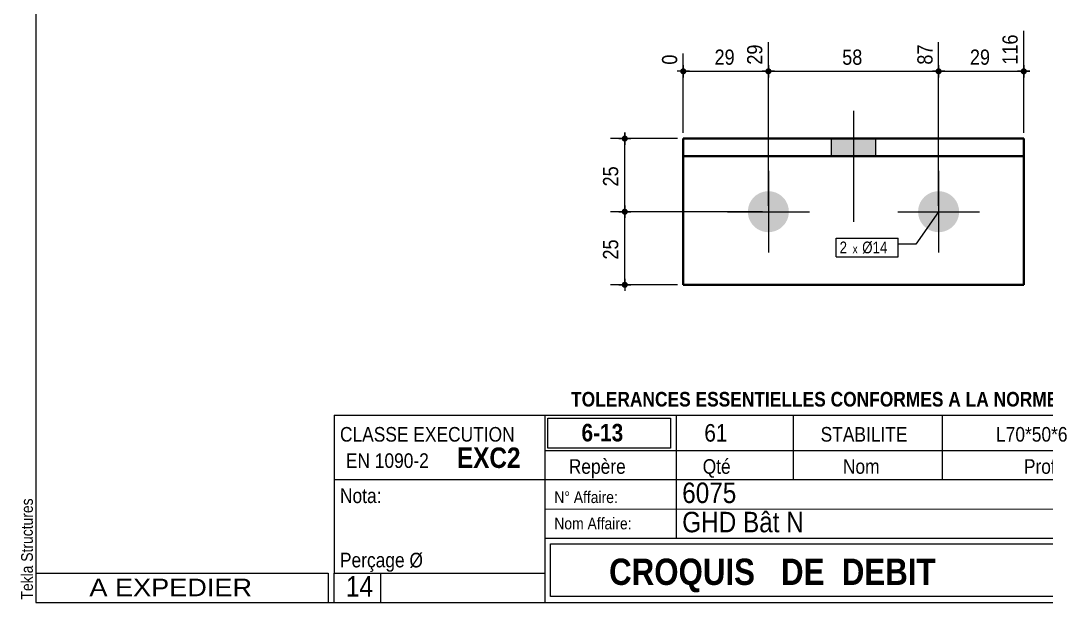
# Model space of a CAD drawing. Header units: millimetres. Extents: x 2 to 287, y 5 to 195.
# Drawn here: x 2.4 to 177.8, y 5 to 104.5 of the extents above; entities that cross this region are included whole.
import ezdxf

# ---------------------------------------------------------------- set-up
doc = ezdxf.new("R2010")
doc.units = ezdxf.units.MM
for name, color, linetype, lineweight in [('Autre type objet', 1, 'Continuous', 0), ('Boulon', 7, 'Continuous', 0), ('Cotation', 7, 'Continuous', 0), ('Désignation boulon', 3, 'Continuous', 0), ('Feuille dessin', 5, 'Continuous', 0), ('Piece', 2, 'Continuous', 0)]:
    doc.layers.add(name, color=color, linetype=linetype, lineweight=lineweight)
doc.styles.add('ARIAL', font='ARIAL.TTF')
doc.styles.add('ARIAL_BOLD', font='ARIALBD.TTF')
doc.styles.add('ARIAL_NARROW', font='ARIAL.TTF')
doc.styles.add('COMIC_SANS_MS', font='COMIC.TTF')

# ---------------------------------------------------------------- blocks, each defined once
blk = doc.blocks.new('*A4')
at = {"layer": 'Boulon'}
blk.add_hatch(color=256, dxfattribs=at).paths.add_polyline_path([(140.97, 81.31), (140.97, 84.31), (148.55, 84.31), (148.55, 81.31)], flags=17)
at = {"layer": 'Boulon', "linetype": 'Continuous', "lineweight": 0}
for p, q in [((144.76, 89.06), (144.76, 70.06)), ((140.97, 84.31), (140.97, 81.31)), ((148.55, 84.31), (148.55, 81.31))]:
    blk.add_line(p, q, dxfattribs=at)
blk = doc.blocks.new('*A5')
at = {"layer": 'Boulon'}
for points in [[(130.14, 68.31), (130.06, 68.31), (129.97, 68.32), (129.88, 68.33), (129.8, 68.34), (129.71, 68.35), (129.63, 68.36), (129.54, 68.38), (129.46, 68.4), (129.38, 68.42), (129.29, 68.44), (129.21, 68.46), (129.13, 68.49), (129.05, 68.52), (128.97, 68.55), (128.89, 68.58), (128.81, 68.61), (128.73, 68.65), (128.65, 68.68), (128.58, 68.72), (128.5, 68.77), (128.43, 68.81), (128.36, 68.85), (128.28, 68.9), (128.21, 68.95), (128.14, 69), (128.07, 69.05), (128.01, 69.11), (127.94, 69.16), (127.88, 69.22), (127.81, 69.28), (127.75, 69.34), (127.69, 69.4), (127.63, 69.46), (127.58, 69.52), (127.52, 69.59), (127.47, 69.66), (127.42, 69.73), (127.37, 69.8), (127.32, 69.87), (127.27, 69.94), (127.23, 70.01), (127.18, 70.09), (127.14, 70.16), (127.1, 70.24), (127.06, 70.31), (127.03, 70.39), (126.99, 70.47), (126.96, 70.55), (126.93, 70.63), (126.9, 70.71), (126.88, 70.79), (126.85, 70.88), (126.83, 70.96), (126.81, 71.04), (126.79, 71.13), (126.78, 71.21), (126.77, 71.3), (126.75, 71.38), (126.74, 71.47), (126.74, 71.55), (126.73, 71.64), (126.73, 71.72), (126.73, 71.81), (126.73, 71.9), (126.73, 71.98), (126.74, 72.07), (126.74, 72.15), (126.75, 72.24), (126.77, 72.32), (126.78, 72.41), (126.79, 72.49), (126.81, 72.58), (126.83, 72.66), (126.85, 72.74), (126.88, 72.83), (126.9, 72.91), (126.93, 72.99), (126.96, 73.07), (126.99, 73.15), (127.03, 73.23), (127.06, 73.31), (127.1, 73.38), (127.14, 73.46), (127.18, 73.54), (127.23, 73.61), (127.27, 73.68), (127.32, 73.76), (127.37, 73.83), (127.42, 73.9), (127.47, 73.96), (127.52, 74.03), (127.58, 74.1), (127.63, 74.16), (127.69, 74.22), (127.75, 74.29), (127.81, 74.35), (127.88, 74.4), (127.94, 74.46), (128.01, 74.52), (128.07, 74.57), (128.14, 74.62), (128.21, 74.67), (128.28, 74.72), (128.36, 74.77), (128.43, 74.81), (128.5, 74.86), (128.58, 74.9), (128.65, 74.94), (128.73, 74.97), (128.81, 75.01), (128.89, 75.04), (128.97, 75.08), (129.05, 75.11), (129.13, 75.13), (129.21, 75.16), (129.29, 75.18), (129.38, 75.21), (129.46, 75.23), (129.54, 75.24), (129.63, 75.26), (129.71, 75.27), (129.8, 75.28), (129.88, 75.29), (129.97, 75.3), (130.06, 75.31), (130.14, 75.31), (130.23, 75.31), (130.31, 75.31), (130.4, 75.31), (130.49, 75.3), (130.57, 75.29), (130.66, 75.28), (130.74, 75.27), (130.83, 75.26), (130.91, 75.24), (130.99, 75.23), (131.08, 75.21), (131.16, 75.18), (131.24, 75.16), (131.33, 75.13), (131.41, 75.11), (131.49, 75.08), (131.57, 75.04), (131.65, 75.01), (131.72, 74.97), (131.8, 74.94), (131.88, 74.9), (131.95, 74.86), (132.03, 74.81), (132.1, 74.77), (132.17, 74.72), (132.24, 74.67), (132.31, 74.62), (132.38, 74.57), (132.45, 74.52), (132.51, 74.46), (132.58, 74.4), (132.64, 74.35), (132.7, 74.29), (132.76, 74.22), (132.82, 74.16), (132.88, 74.1), (132.93, 74.03), (132.99, 73.96), (133.04, 73.9), (133.09, 73.83), (133.14, 73.76), (133.18, 73.68), (133.23, 73.61), (133.27, 73.54), (133.31, 73.46), (133.35, 73.38), (133.39, 73.31), (133.43, 73.23), (133.46, 73.15), (133.49, 73.07), (133.52, 72.99), (133.55, 72.91), (133.58, 72.83), (133.6, 72.74), (133.62, 72.66), (133.64, 72.58), (133.66, 72.49), (133.68, 72.41), (133.69, 72.32), (133.7, 72.24), (133.71, 72.15), (133.72, 72.07), (133.72, 71.98), (133.73, 71.9), (133.73, 71.81), (133.73, 71.72), (133.72, 71.64), (133.72, 71.55), (133.71, 71.47), (133.7, 71.38), (133.69, 71.3), (133.68, 71.21), (133.66, 71.13), (133.64, 71.04), (133.62, 70.96), (133.6, 70.88), (133.58, 70.79), (133.55, 70.71), (133.52, 70.63), (133.49, 70.55), (133.46, 70.47), (133.43, 70.39), (133.39, 70.31), (133.35, 70.24), (133.31, 70.16), (133.27, 70.09), (133.23, 70.01), (133.18, 69.94), (133.14, 69.87), (133.09, 69.8), (133.04, 69.73), (132.99, 69.66), (132.93, 69.59), (132.88, 69.52), (132.82, 69.46), (132.76, 69.4), (132.7, 69.34), (132.64, 69.28), (132.58, 69.22), (132.51, 69.16), (132.45, 69.11), (132.38, 69.05), (132.31, 69), (132.24, 68.95), (132.17, 68.9), (132.1, 68.85), (132.03, 68.81), (131.95, 68.77), (131.88, 68.72), (131.8, 68.68), (131.72, 68.65), (131.65, 68.61), (131.57, 68.58), (131.49, 68.55), (131.41, 68.52), (131.33, 68.49), (131.24, 68.46), (131.16, 68.44), (131.08, 68.42), (130.99, 68.4), (130.91, 68.38), (130.83, 68.36), (130.74, 68.35), (130.66, 68.34), (130.57, 68.33), (130.49, 68.32), (130.4, 68.31), (130.31, 68.31), (130.23, 68.31)], [(159.24, 68.31), (159.16, 68.31), (159.07, 68.32), (158.98, 68.33), (158.9, 68.34), (158.81, 68.35), (158.73, 68.36), (158.64, 68.38), (158.56, 68.4), (158.48, 68.42), (158.39, 68.44), (158.31, 68.46), (158.23, 68.49), (158.15, 68.52), (158.07, 68.55), (157.99, 68.58), (157.91, 68.61), (157.83, 68.65), (157.75, 68.68), (157.68, 68.72), (157.6, 68.77), (157.53, 68.81), (157.46, 68.85), (157.38, 68.9), (157.31, 68.95), (157.24, 69), (157.17, 69.05), (157.11, 69.11), (157.04, 69.16), (156.98, 69.22), (156.91, 69.28), (156.85, 69.34), (156.79, 69.4), (156.73, 69.46), (156.68, 69.52), (156.62, 69.59), (156.57, 69.66), (156.52, 69.73), (156.47, 69.8), (156.42, 69.87), (156.37, 69.94), (156.33, 70.01), (156.28, 70.09), (156.24, 70.16), (156.2, 70.24), (156.16, 70.31), (156.13, 70.39), (156.09, 70.47), (156.06, 70.55), (156.03, 70.63), (156, 70.71), (155.98, 70.79), (155.95, 70.88), (155.93, 70.96), (155.91, 71.04), (155.89, 71.13), (155.88, 71.21), (155.87, 71.3), (155.85, 71.38), (155.84, 71.47), (155.84, 71.55), (155.83, 71.64), (155.83, 71.72), (155.83, 71.81), (155.83, 71.9), (155.83, 71.98), (155.84, 72.07), (155.84, 72.15), (155.85, 72.24), (155.87, 72.32), (155.88, 72.41), (155.89, 72.49), (155.91, 72.58), (155.93, 72.66), (155.95, 72.74), (155.98, 72.83), (156, 72.91), (156.03, 72.99), (156.06, 73.07), (156.09, 73.15), (156.13, 73.23), (156.16, 73.31), (156.2, 73.38), (156.24, 73.46), (156.28, 73.54), (156.33, 73.61), (156.37, 73.68), (156.42, 73.76), (156.47, 73.83), (156.52, 73.9), (156.57, 73.96), (156.62, 74.03), (156.68, 74.1), (156.73, 74.16), (156.79, 74.22), (156.85, 74.29), (156.91, 74.35), (156.98, 74.4), (157.04, 74.46), (157.11, 74.52), (157.17, 74.57), (157.24, 74.62), (157.31, 74.67), (157.38, 74.72), (157.46, 74.77), (157.53, 74.81), (157.6, 74.86), (157.68, 74.9), (157.75, 74.94), (157.83, 74.97), (157.91, 75.01), (157.99, 75.04), (158.07, 75.08), (158.15, 75.11), (158.23, 75.13), (158.31, 75.16), (158.39, 75.18), (158.48, 75.21), (158.56, 75.23), (158.64, 75.24), (158.73, 75.26), (158.81, 75.27), (158.9, 75.28), (158.98, 75.29), (159.07, 75.3), (159.16, 75.31), (159.24, 75.31), (159.33, 75.31), (159.41, 75.31), (159.5, 75.31), (159.59, 75.3), (159.67, 75.29), (159.76, 75.28), (159.84, 75.27), (159.93, 75.26), (160.01, 75.24), (160.09, 75.23), (160.18, 75.21), (160.26, 75.18), (160.34, 75.16), (160.43, 75.13), (160.51, 75.11), (160.59, 75.08), (160.67, 75.04), (160.75, 75.01), (160.82, 74.97), (160.9, 74.94), (160.98, 74.9), (161.05, 74.86), (161.13, 74.81), (161.2, 74.77), (161.27, 74.72), (161.34, 74.67), (161.41, 74.62), (161.48, 74.57), (161.55, 74.52), (161.61, 74.46), (161.68, 74.4), (161.74, 74.35), (161.8, 74.29), (161.86, 74.22), (161.92, 74.16), (161.98, 74.1), (162.03, 74.03), (162.09, 73.96), (162.14, 73.9), (162.19, 73.83), (162.24, 73.76), (162.28, 73.68), (162.33, 73.61), (162.37, 73.54), (162.41, 73.46), (162.45, 73.38), (162.49, 73.31), (162.53, 73.23), (162.56, 73.15), (162.59, 73.07), (162.62, 72.99), (162.65, 72.91), (162.68, 72.83), (162.7, 72.74), (162.72, 72.66), (162.74, 72.58), (162.76, 72.49), (162.78, 72.41), (162.79, 72.32), (162.8, 72.24), (162.81, 72.15), (162.82, 72.07), (162.82, 71.98), (162.83, 71.9), (162.83, 71.81), (162.83, 71.72), (162.82, 71.64), (162.82, 71.55), (162.81, 71.47), (162.8, 71.38), (162.79, 71.3), (162.78, 71.21), (162.76, 71.13), (162.74, 71.04), (162.72, 70.96), (162.7, 70.88), (162.68, 70.79), (162.65, 70.71), (162.62, 70.63), (162.59, 70.55), (162.56, 70.47), (162.53, 70.39), (162.49, 70.31), (162.45, 70.24), (162.41, 70.16), (162.37, 70.09), (162.33, 70.01), (162.28, 69.94), (162.24, 69.87), (162.19, 69.8), (162.14, 69.73), (162.09, 69.66), (162.03, 69.59), (161.98, 69.52), (161.92, 69.46), (161.86, 69.4), (161.8, 69.34), (161.74, 69.28), (161.68, 69.22), (161.61, 69.16), (161.55, 69.11), (161.48, 69.05), (161.41, 69), (161.34, 68.95), (161.27, 68.9), (161.2, 68.85), (161.13, 68.81), (161.05, 68.77), (160.98, 68.72), (160.9, 68.68), (160.82, 68.65), (160.75, 68.61), (160.67, 68.58), (160.59, 68.55), (160.51, 68.52), (160.43, 68.49), (160.34, 68.46), (160.26, 68.44), (160.18, 68.42), (160.09, 68.4), (160.01, 68.38), (159.93, 68.36), (159.84, 68.35), (159.76, 68.34), (159.67, 68.33), (159.59, 68.32), (159.5, 68.31), (159.41, 68.31), (159.33, 68.31)]]:
    blk.add_hatch(color=256, dxfattribs=at).paths.add_polyline_path(points, flags=17)
at = {"layer": 'Boulon', "linetype": 'Continuous', "lineweight": 0}
for p, q in [((130.23, 78.81), (130.23, 64.81)), ((159.33, 78.81), (159.33, 64.81)), ((123.23, 71.81), (137.23, 71.81)), ((152.33, 71.81), (166.33, 71.81))]:
    blk.add_line(p, q, dxfattribs=at)
blk = doc.blocks.new('*A6')
at = {"layer": 'Piece', "color": 2, "linetype": 'Continuous', "lineweight": 40}
for p, q in [((115.68, 59.310724), (115.68, 84.310724)), ((115.68, 84.310724), (173.88, 84.310724)), ((173.88, 84.310724), (173.88, 81.310724)), ((173.88, 81.310724), (115.68, 81.310724)), ((173.88, 59.310724), (173.88, 81.310724)), ((173.88, 59.310724), (115.68, 59.310724))]:
    blk.add_line(p, q, dxfattribs=at)
blk = doc.blocks.new('*A7')
at = {"layer": 'Feuille dessin', "linetype": 'Continuous', "lineweight": 0}
for p, q in [((5, 195), (5, 5)), ((5, 5), (282, 5))]:
    blk.add_line(p, q, dxfattribs=at)
at = {"layer": 'Feuille dessin', "style": 'ARIAL', "width": 0.85}
blk.add_text('Tekla Structures', height=2, rotation=90, dxfattribs=at).set_placement((4.5, 5.5))
blk = doc.blocks.new('*A9')
at = {"layer": 'Autre type objet', "linetype": 'Continuous', "lineweight": 0}
for p, q in [((56, 37), (92, 37)), ((56, 37), (56, 10)), ((92, 37), (92, 10)), ((56, 26), (92, 26)), ((56, 10), (92, 10)), ((56, 5), (56, 10)), ((64, 5), (64, 10)), ((56, 5), (64, 5))]:
    blk.add_line(p, q, dxfattribs=at)
at = {"layer": 'Autre type objet', "width": 0.85}
for s, height, style, p in [('CLASSE EXECUTION', 2.5, 'ARIAL', (57, 32.5)), ('EN 1090-2', 2.5, 'ARIAL', (58, 28)), ('EXC2', 3.5, 'ARIAL_BOLD', (77, 28)), ('Nota:', 2.5, 'ARIAL', (57, 22)), ('Perçage Ø', 2.5, 'ARIAL', (57, 11)), ('14', 3.5, 'ARIAL_NARROW', (58.014234, 6))]:
    blk.add_text(s, height=height, dxfattribs=dict(at, style=style)).set_placement(p)
blk = doc.blocks.new('*A10')
at = {"layer": 'Autre type objet', "linetype": 'Continuous', "lineweight": 0}
for p, q in [((92, 37), (282, 37)), ((92, 37), (92, 31)), ((114.5, 31), (114.5, 37)), ((134.5, 31), (134.5, 37)), ((160, 31), (160, 37)), ((92.51953, 36.5), (113.5, 36.5)), ((92.51953, 31.394341), (92.51953, 36.5)), ((113.5, 36.5), (113.5, 31.394341)), ((92, 31), (282, 31)), ((92, 31), (92, 5)), ((113.5, 31.394341), (92.51953, 31.394341)), ((114.5, 16), (114.5, 31)), ((134.5, 26), (134.5, 31)), ((160, 26), (160, 31)), ((92, 26), (282, 26)), ((92, 21), (241.327069, 20.935451)), ((92, 16), (181, 16)), ((93, 15), (180, 15)), ((93, 6), (93, 15)), ((180, 6), (93, 6)), ((92, 5), (282, 5))]:
    blk.add_line(p, q, dxfattribs=at)
at = {"layer": 'Autre type objet', "width": 0.85}
for s, height, style, p in [('TOLERANCES ESSENTIELLES CONFORMES A LA NORME 1090-1', 2.5, 'ARIAL_BOLD', (96.5, 38.5)), ('6-13', 3, 'ARIAL_BOLD', (98.285724, 32.540141)), ('61', 3, 'ARIAL', (119.277344, 32.5)), ('STABILITE', 2.5, 'ARIAL', (139.159546, 32.5)), ('L70*50*6', 2.5, 'ARIAL', (169.146973, 32.5)), ('Repère', 2.5, 'ARIAL', (96.112978, 27)), ('Qté', 2.5, 'ARIAL', (119, 27)), ('Nom', 2.5, 'ARIAL', (142.961426, 27)), ('Profil', 2.5, 'ARIAL', (173.903564, 27)), ('6075', 3.5, 'ARIAL', (115.5, 22)), ('N° Affaire:', 2, 'ARIAL', (93.640566, 22)), ('Nom Affaire:', 2, 'ARIAL', (93.640566, 17.5)), ('GHD Bât N', 3.5, 'ARIAL', (115.5, 17)), ('CROQUIS   DE  DEBIT', 4.5, 'ARIAL_BOLD', (103, 8))]:
    blk.add_text(s, height=height, dxfattribs=dict(at, style=style)).set_placement(p)
blk = doc.blocks.new('*A11')
at = {"layer": 'Autre type objet', "linetype": 'Continuous', "lineweight": 0}
for p, q in [((5, 10), (55, 10)), ((5, 10), (5, 5)), ((55, 10), (55, 5)), ((5, 5), (55, 5))]:
    blk.add_line(p, q, dxfattribs=at)
at = {"layer": 'Autre type objet', "style": 'ARIAL', "width": 1.105}
blk.add_text('A EXPEDIER', height=3, dxfattribs=at).set_placement((14.169647, 6.073465))
blk = doc.blocks.new('*A19')
at = {"layer": 'Cotation'}
for points in [[(105.65, 71.29), (105.63, 71.29), (105.6, 71.3), (105.58, 71.3), (105.55, 71.31), (105.53, 71.31), (105.5, 71.32), (105.48, 71.33), (105.46, 71.34), (105.43, 71.35), (105.41, 71.36), (105.39, 71.38), (105.37, 71.39), (105.35, 71.41), (105.33, 71.43), (105.31, 71.44), (105.29, 71.46), (105.28, 71.48), (105.26, 71.5), (105.25, 71.52), (105.23, 71.54), (105.22, 71.57), (105.21, 71.59), (105.2, 71.61), (105.19, 71.64), (105.18, 71.66), (105.18, 71.68), (105.17, 71.71), (105.17, 71.73), (105.16, 71.76), (105.16, 71.79), (105.16, 71.81), (105.16, 71.84), (105.16, 71.86), (105.17, 71.89), (105.17, 71.91), (105.18, 71.94), (105.18, 71.96), (105.19, 71.99), (105.2, 72.01), (105.21, 72.03), (105.22, 72.06), (105.23, 72.08), (105.25, 72.1), (105.26, 72.12), (105.28, 72.14), (105.29, 72.16), (105.31, 72.18), (105.33, 72.2), (105.35, 72.21), (105.37, 72.23), (105.39, 72.24), (105.41, 72.26), (105.43, 72.27), (105.46, 72.28), (105.48, 72.29), (105.5, 72.3), (105.53, 72.31), (105.55, 72.32), (105.58, 72.32), (105.6, 72.33), (105.63, 72.33), (105.65, 72.33), (105.68, 72.33), (105.71, 72.33), (105.73, 72.33), (105.76, 72.33), (105.78, 72.32), (105.81, 72.32), (105.83, 72.31), (105.86, 72.3), (105.88, 72.29), (105.9, 72.28), (105.93, 72.27), (105.95, 72.26), (105.97, 72.24), (105.99, 72.23), (106.01, 72.21), (106.03, 72.2), (106.05, 72.18), (106.07, 72.16), (106.08, 72.14), (106.1, 72.12), (106.11, 72.1), (106.13, 72.08), (106.14, 72.06), (106.15, 72.03), (106.16, 72.01), (106.17, 71.99), (106.18, 71.96), (106.18, 71.94), (106.19, 71.91), (106.19, 71.89), (106.2, 71.86), (106.2, 71.84), (106.2, 71.81), (106.2, 71.79), (106.2, 71.76), (106.19, 71.73), (106.19, 71.71), (106.18, 71.68), (106.18, 71.66), (106.17, 71.64), (106.16, 71.61), (106.15, 71.59), (106.14, 71.57), (106.13, 71.54), (106.11, 71.52), (106.1, 71.5), (106.08, 71.48), (106.07, 71.46), (106.05, 71.44), (106.03, 71.43), (106.01, 71.41), (105.99, 71.39), (105.97, 71.38), (105.95, 71.36), (105.93, 71.35), (105.9, 71.34), (105.88, 71.33), (105.86, 71.32), (105.83, 71.31), (105.81, 71.31), (105.78, 71.3), (105.76, 71.3), (105.73, 71.29), (105.71, 71.29), (105.68, 71.29)], [(105.65, 58.79), (105.63, 58.79), (105.6, 58.8), (105.58, 58.8), (105.55, 58.81), (105.53, 58.81), (105.5, 58.82), (105.48, 58.83), (105.46, 58.84), (105.43, 58.85), (105.41, 58.86), (105.39, 58.88), (105.37, 58.89), (105.35, 58.91), (105.33, 58.93), (105.31, 58.94), (105.29, 58.96), (105.28, 58.98), (105.26, 59), (105.25, 59.02), (105.23, 59.04), (105.22, 59.07), (105.21, 59.09), (105.2, 59.11), (105.19, 59.14), (105.18, 59.16), (105.18, 59.18), (105.17, 59.21), (105.17, 59.23), (105.16, 59.26), (105.16, 59.29), (105.16, 59.31), (105.16, 59.34), (105.16, 59.36), (105.17, 59.39), (105.17, 59.41), (105.18, 59.44), (105.18, 59.46), (105.19, 59.49), (105.2, 59.51), (105.21, 59.53), (105.22, 59.56), (105.23, 59.58), (105.25, 59.6), (105.26, 59.62), (105.28, 59.64), (105.29, 59.66), (105.31, 59.68), (105.33, 59.7), (105.35, 59.71), (105.37, 59.73), (105.39, 59.74), (105.41, 59.76), (105.43, 59.77), (105.46, 59.78), (105.48, 59.79), (105.5, 59.8), (105.53, 59.81), (105.55, 59.82), (105.58, 59.82), (105.6, 59.83), (105.63, 59.83), (105.65, 59.83), (105.68, 59.83), (105.71, 59.83), (105.73, 59.83), (105.76, 59.83), (105.78, 59.82), (105.81, 59.82), (105.83, 59.81), (105.86, 59.8), (105.88, 59.79), (105.9, 59.78), (105.93, 59.77), (105.95, 59.76), (105.97, 59.74), (105.99, 59.73), (106.01, 59.71), (106.03, 59.7), (106.05, 59.68), (106.07, 59.66), (106.08, 59.64), (106.1, 59.62), (106.11, 59.6), (106.13, 59.58), (106.14, 59.56), (106.15, 59.53), (106.16, 59.51), (106.17, 59.49), (106.18, 59.46), (106.18, 59.44), (106.19, 59.41), (106.19, 59.39), (106.2, 59.36), (106.2, 59.34), (106.2, 59.31), (106.2, 59.29), (106.2, 59.26), (106.19, 59.23), (106.19, 59.21), (106.18, 59.18), (106.18, 59.16), (106.17, 59.14), (106.16, 59.11), (106.15, 59.09), (106.14, 59.07), (106.13, 59.04), (106.11, 59.02), (106.1, 59), (106.08, 58.98), (106.07, 58.96), (106.05, 58.94), (106.03, 58.93), (106.01, 58.91), (105.99, 58.89), (105.97, 58.88), (105.95, 58.86), (105.93, 58.85), (105.9, 58.84), (105.88, 58.83), (105.86, 58.82), (105.83, 58.81), (105.81, 58.81), (105.78, 58.8), (105.76, 58.8), (105.73, 58.79), (105.71, 58.79), (105.68, 58.79)]]:
    blk.add_hatch(color=256, dxfattribs=at).paths.add_polyline_path(points, flags=17)
at = {"layer": 'Cotation', "linetype": 'Continuous', "lineweight": 0}
for p, q in [((105.68, 72.85), (105.68, 70.77)), ((105.68, 71.81), (105.68, 72.85)), ((129.23, 71.81), (103.26, 71.81)), ((104.64, 71.81), (106.72, 71.81)), ((105.68, 59.31), (105.68, 71.81)), ((105.68, 60.35), (105.68, 58.27)), ((114.68, 59.31), (103.26, 59.31)), ((104.64, 59.31), (106.72, 59.31)), ((105.68, 59.31), (105.68, 58.27))]:
    blk.add_line(p, q, dxfattribs=at)
at = {"layer": 'Cotation'}
for p in [(105.68, 71.81), (105.68, 59.31)]:
    blk.add_point(p, dxfattribs=at)
at = {"layer": 'Cotation', "style": 'ARIAL', "width": 0.85}
blk.add_text('25', height=2.6, rotation=90.0002, dxfattribs=at).set_placement((104.56, 63.63))
blk = doc.blocks.new('*A20')
at = {"layer": 'Cotation'}
for points in [[(105.65, 83.79), (105.63, 83.79), (105.6, 83.8), (105.58, 83.8), (105.55, 83.81), (105.53, 83.81), (105.5, 83.82), (105.48, 83.83), (105.46, 83.84), (105.43, 83.85), (105.41, 83.86), (105.39, 83.88), (105.37, 83.89), (105.35, 83.91), (105.33, 83.93), (105.31, 83.94), (105.29, 83.96), (105.28, 83.98), (105.26, 84), (105.25, 84.02), (105.23, 84.04), (105.22, 84.07), (105.21, 84.09), (105.2, 84.11), (105.19, 84.14), (105.18, 84.16), (105.18, 84.18), (105.17, 84.21), (105.17, 84.23), (105.16, 84.26), (105.16, 84.29), (105.16, 84.31), (105.16, 84.34), (105.16, 84.36), (105.17, 84.39), (105.17, 84.41), (105.18, 84.44), (105.18, 84.46), (105.19, 84.49), (105.2, 84.51), (105.21, 84.53), (105.22, 84.56), (105.23, 84.58), (105.25, 84.6), (105.26, 84.62), (105.28, 84.64), (105.29, 84.66), (105.31, 84.68), (105.33, 84.7), (105.35, 84.71), (105.37, 84.73), (105.39, 84.74), (105.41, 84.76), (105.43, 84.77), (105.46, 84.78), (105.48, 84.79), (105.5, 84.8), (105.53, 84.81), (105.55, 84.82), (105.58, 84.82), (105.6, 84.83), (105.63, 84.83), (105.65, 84.83), (105.68, 84.83), (105.71, 84.83), (105.73, 84.83), (105.76, 84.83), (105.78, 84.82), (105.81, 84.82), (105.83, 84.81), (105.86, 84.8), (105.88, 84.79), (105.9, 84.78), (105.93, 84.77), (105.95, 84.76), (105.97, 84.74), (105.99, 84.73), (106.01, 84.71), (106.03, 84.7), (106.05, 84.68), (106.07, 84.66), (106.08, 84.64), (106.1, 84.62), (106.11, 84.6), (106.13, 84.58), (106.14, 84.56), (106.15, 84.53), (106.16, 84.51), (106.17, 84.49), (106.18, 84.46), (106.18, 84.44), (106.19, 84.41), (106.19, 84.39), (106.2, 84.36), (106.2, 84.34), (106.2, 84.31), (106.2, 84.29), (106.2, 84.26), (106.19, 84.23), (106.19, 84.21), (106.18, 84.18), (106.18, 84.16), (106.17, 84.14), (106.16, 84.11), (106.15, 84.09), (106.14, 84.07), (106.13, 84.04), (106.11, 84.02), (106.1, 84), (106.08, 83.98), (106.07, 83.96), (106.05, 83.94), (106.03, 83.93), (106.01, 83.91), (105.99, 83.89), (105.97, 83.88), (105.95, 83.86), (105.93, 83.85), (105.9, 83.84), (105.88, 83.83), (105.86, 83.82), (105.83, 83.81), (105.81, 83.81), (105.78, 83.8), (105.76, 83.8), (105.73, 83.79), (105.71, 83.79), (105.68, 83.79)], [(105.65, 71.29), (105.63, 71.29), (105.6, 71.3), (105.58, 71.3), (105.55, 71.31), (105.53, 71.31), (105.5, 71.32), (105.48, 71.33), (105.46, 71.34), (105.43, 71.35), (105.41, 71.36), (105.39, 71.38), (105.37, 71.39), (105.35, 71.41), (105.33, 71.43), (105.31, 71.44), (105.29, 71.46), (105.28, 71.48), (105.26, 71.5), (105.25, 71.52), (105.23, 71.54), (105.22, 71.57), (105.21, 71.59), (105.2, 71.61), (105.19, 71.64), (105.18, 71.66), (105.18, 71.68), (105.17, 71.71), (105.17, 71.73), (105.16, 71.76), (105.16, 71.79), (105.16, 71.81), (105.16, 71.84), (105.16, 71.86), (105.17, 71.89), (105.17, 71.91), (105.18, 71.94), (105.18, 71.96), (105.19, 71.99), (105.2, 72.01), (105.21, 72.03), (105.22, 72.06), (105.23, 72.08), (105.25, 72.1), (105.26, 72.12), (105.28, 72.14), (105.29, 72.16), (105.31, 72.18), (105.33, 72.2), (105.35, 72.21), (105.37, 72.23), (105.39, 72.24), (105.41, 72.26), (105.43, 72.27), (105.46, 72.28), (105.48, 72.29), (105.5, 72.3), (105.53, 72.31), (105.55, 72.32), (105.58, 72.32), (105.6, 72.33), (105.63, 72.33), (105.65, 72.33), (105.68, 72.33), (105.71, 72.33), (105.73, 72.33), (105.76, 72.33), (105.78, 72.32), (105.81, 72.32), (105.83, 72.31), (105.86, 72.3), (105.88, 72.29), (105.9, 72.28), (105.93, 72.27), (105.95, 72.26), (105.97, 72.24), (105.99, 72.23), (106.01, 72.21), (106.03, 72.2), (106.05, 72.18), (106.07, 72.16), (106.08, 72.14), (106.1, 72.12), (106.11, 72.1), (106.13, 72.08), (106.14, 72.06), (106.15, 72.03), (106.16, 72.01), (106.17, 71.99), (106.18, 71.96), (106.18, 71.94), (106.19, 71.91), (106.19, 71.89), (106.2, 71.86), (106.2, 71.84), (106.2, 71.81), (106.2, 71.79), (106.2, 71.76), (106.19, 71.73), (106.19, 71.71), (106.18, 71.68), (106.18, 71.66), (106.17, 71.64), (106.16, 71.61), (106.15, 71.59), (106.14, 71.57), (106.13, 71.54), (106.11, 71.52), (106.1, 71.5), (106.08, 71.48), (106.07, 71.46), (106.05, 71.44), (106.03, 71.43), (106.01, 71.41), (105.99, 71.39), (105.97, 71.38), (105.95, 71.36), (105.93, 71.35), (105.9, 71.34), (105.88, 71.33), (105.86, 71.32), (105.83, 71.31), (105.81, 71.31), (105.78, 71.3), (105.76, 71.3), (105.73, 71.29), (105.71, 71.29), (105.68, 71.29)]]:
    blk.add_hatch(color=256, dxfattribs=at).paths.add_polyline_path(points, flags=17)
at = {"layer": 'Cotation', "linetype": 'Continuous', "lineweight": 0}
for p, q in [((114.68, 84.31), (103.26, 84.31)), ((104.64, 84.31), (106.72, 84.31)), ((105.68, 85.35), (105.68, 83.27)), ((105.68, 84.31), (105.68, 85.35)), ((105.68, 71.81), (105.68, 84.31)), ((105.68, 72.85), (105.68, 70.77)), ((129.23, 71.81), (103.26, 71.81)), ((104.64, 71.81), (106.72, 71.81)), ((105.68, 71.81), (105.68, 70.77))]:
    blk.add_line(p, q, dxfattribs=at)
at = {"layer": 'Cotation'}
for p in [(105.68, 84.31), (105.68, 71.81)]:
    blk.add_point(p, dxfattribs=at)
at = {"layer": 'Cotation', "style": 'ARIAL', "width": 0.85}
blk.add_text('25', height=2.6, rotation=90.0002, dxfattribs=at).set_placement((104.56, 76.13))
blk = doc.blocks.new('*A21')
at = {"layer": 'Cotation'}
for points in [[(115.65, 95.29), (115.63, 95.29), (115.6, 95.3), (115.58, 95.3), (115.55, 95.31), (115.53, 95.31), (115.5, 95.32), (115.48, 95.33), (115.46, 95.34), (115.43, 95.35), (115.41, 95.36), (115.39, 95.38), (115.37, 95.39), (115.35, 95.41), (115.33, 95.43), (115.31, 95.44), (115.29, 95.46), (115.28, 95.48), (115.26, 95.5), (115.25, 95.52), (115.23, 95.54), (115.22, 95.57), (115.21, 95.59), (115.2, 95.61), (115.19, 95.64), (115.18, 95.66), (115.18, 95.68), (115.17, 95.71), (115.17, 95.73), (115.16, 95.76), (115.16, 95.79), (115.16, 95.81), (115.16, 95.84), (115.16, 95.86), (115.17, 95.89), (115.17, 95.91), (115.18, 95.94), (115.18, 95.96), (115.19, 95.99), (115.2, 96.01), (115.21, 96.03), (115.22, 96.06), (115.23, 96.08), (115.25, 96.1), (115.26, 96.12), (115.28, 96.14), (115.29, 96.16), (115.31, 96.18), (115.33, 96.2), (115.35, 96.21), (115.37, 96.23), (115.39, 96.24), (115.41, 96.26), (115.43, 96.27), (115.46, 96.28), (115.48, 96.29), (115.5, 96.3), (115.53, 96.31), (115.55, 96.32), (115.58, 96.32), (115.6, 96.33), (115.63, 96.33), (115.65, 96.33), (115.68, 96.33), (115.71, 96.33), (115.73, 96.33), (115.76, 96.33), (115.78, 96.32), (115.81, 96.32), (115.83, 96.31), (115.86, 96.3), (115.88, 96.29), (115.9, 96.28), (115.93, 96.27), (115.95, 96.26), (115.97, 96.24), (115.99, 96.23), (116.01, 96.21), (116.03, 96.2), (116.05, 96.18), (116.07, 96.16), (116.08, 96.14), (116.1, 96.12), (116.11, 96.1), (116.13, 96.08), (116.14, 96.06), (116.15, 96.03), (116.16, 96.01), (116.17, 95.99), (116.18, 95.96), (116.18, 95.94), (116.19, 95.91), (116.19, 95.89), (116.2, 95.86), (116.2, 95.84), (116.2, 95.81), (116.2, 95.79), (116.2, 95.76), (116.19, 95.73), (116.19, 95.71), (116.18, 95.68), (116.18, 95.66), (116.17, 95.64), (116.16, 95.61), (116.15, 95.59), (116.14, 95.57), (116.13, 95.54), (116.11, 95.52), (116.1, 95.5), (116.08, 95.48), (116.07, 95.46), (116.05, 95.44), (116.03, 95.43), (116.01, 95.41), (115.99, 95.39), (115.97, 95.38), (115.95, 95.36), (115.93, 95.35), (115.9, 95.34), (115.88, 95.33), (115.86, 95.32), (115.83, 95.31), (115.81, 95.31), (115.78, 95.3), (115.76, 95.3), (115.73, 95.29), (115.71, 95.29), (115.68, 95.29)], [(130.2, 95.29), (130.18, 95.29), (130.15, 95.3), (130.13, 95.3), (130.1, 95.31), (130.08, 95.31), (130.05, 95.32), (130.03, 95.33), (130.01, 95.34), (129.98, 95.35), (129.96, 95.36), (129.94, 95.38), (129.92, 95.39), (129.9, 95.41), (129.88, 95.43), (129.86, 95.44), (129.84, 95.46), (129.83, 95.48), (129.81, 95.5), (129.8, 95.52), (129.78, 95.54), (129.77, 95.57), (129.76, 95.59), (129.75, 95.61), (129.74, 95.64), (129.73, 95.66), (129.72, 95.68), (129.72, 95.71), (129.71, 95.73), (129.71, 95.76), (129.71, 95.79), (129.71, 95.81), (129.71, 95.84), (129.71, 95.86), (129.71, 95.89), (129.72, 95.91), (129.72, 95.94), (129.73, 95.96), (129.74, 95.99), (129.75, 96.01), (129.76, 96.03), (129.77, 96.06), (129.78, 96.08), (129.8, 96.1), (129.81, 96.12), (129.83, 96.14), (129.84, 96.16), (129.86, 96.18), (129.88, 96.2), (129.9, 96.21), (129.92, 96.23), (129.94, 96.24), (129.96, 96.26), (129.98, 96.27), (130.01, 96.28), (130.03, 96.29), (130.05, 96.3), (130.08, 96.31), (130.1, 96.32), (130.13, 96.32), (130.15, 96.33), (130.18, 96.33), (130.2, 96.33), (130.23, 96.33), (130.25, 96.33), (130.28, 96.33), (130.3, 96.33), (130.33, 96.32), (130.35, 96.32), (130.38, 96.31), (130.4, 96.3), (130.43, 96.29), (130.45, 96.28), (130.47, 96.27), (130.49, 96.26), (130.52, 96.24), (130.54, 96.23), (130.56, 96.21), (130.58, 96.2), (130.6, 96.18), (130.61, 96.16), (130.63, 96.14), (130.65, 96.12), (130.66, 96.1), (130.67, 96.08), (130.69, 96.06), (130.7, 96.03), (130.71, 96.01), (130.72, 95.99), (130.73, 95.96), (130.73, 95.94), (130.74, 95.91), (130.74, 95.89), (130.75, 95.86), (130.75, 95.84), (130.75, 95.81), (130.75, 95.79), (130.75, 95.76), (130.74, 95.73), (130.74, 95.71), (130.73, 95.68), (130.73, 95.66), (130.72, 95.64), (130.71, 95.61), (130.7, 95.59), (130.69, 95.57), (130.67, 95.54), (130.66, 95.52), (130.65, 95.5), (130.63, 95.48), (130.61, 95.46), (130.6, 95.44), (130.58, 95.43), (130.56, 95.41), (130.54, 95.39), (130.52, 95.38), (130.49, 95.36), (130.47, 95.35), (130.45, 95.34), (130.43, 95.33), (130.4, 95.32), (130.38, 95.31), (130.35, 95.31), (130.33, 95.3), (130.3, 95.3), (130.28, 95.29), (130.25, 95.29), (130.23, 95.29)]]:
    blk.add_hatch(color=256, dxfattribs=at).paths.add_polyline_path(points, flags=17)
at = {"layer": 'Cotation', "linetype": 'Continuous', "lineweight": 0}
for p, q in [((130.23, 72.81), (130.23, 100.81)), ((115.68, 85.31), (115.68, 98.88)), ((115.68, 96.85), (115.68, 94.77)), ((130.23, 96.85), (130.23, 94.77)), ((116.72, 95.81), (114.64, 95.81)), ((115.68, 95.81), (114.64, 95.81)), ((115.68, 95.81), (130.23, 95.81)), ((131.27, 95.81), (129.19, 95.81)), ((130.23, 95.81), (131.27, 95.81))]:
    blk.add_line(p, q, dxfattribs=at)
at = {"layer": 'Cotation'}
for p in [(115.68, 95.81), (130.23, 95.81)]:
    blk.add_point(p, dxfattribs=at)
at = {"layer": 'Cotation', "style": 'ARIAL', "width": 0.85}
for s, p in [('29', (129.19, 96.95)), ('0', (114.64, 96.95))]:
    blk.add_text(s, height=2.6, rotation=90.0002, dxfattribs=at).set_placement(p)
blk.add_text('29', height=2.6, dxfattribs=at).set_placement((121.03, 96.93))
blk = doc.blocks.new('*A22')
at = {"layer": 'Cotation'}
for points in [[(130.2, 95.29), (130.18, 95.29), (130.15, 95.3), (130.13, 95.3), (130.1, 95.31), (130.08, 95.31), (130.05, 95.32), (130.03, 95.33), (130.01, 95.34), (129.98, 95.35), (129.96, 95.36), (129.94, 95.38), (129.92, 95.39), (129.9, 95.41), (129.88, 95.43), (129.86, 95.44), (129.84, 95.46), (129.83, 95.48), (129.81, 95.5), (129.8, 95.52), (129.78, 95.54), (129.77, 95.57), (129.76, 95.59), (129.75, 95.61), (129.74, 95.64), (129.73, 95.66), (129.72, 95.68), (129.72, 95.71), (129.71, 95.73), (129.71, 95.76), (129.71, 95.79), (129.71, 95.81), (129.71, 95.84), (129.71, 95.86), (129.71, 95.89), (129.72, 95.91), (129.72, 95.94), (129.73, 95.96), (129.74, 95.99), (129.75, 96.01), (129.76, 96.03), (129.77, 96.06), (129.78, 96.08), (129.8, 96.1), (129.81, 96.12), (129.83, 96.14), (129.84, 96.16), (129.86, 96.18), (129.88, 96.2), (129.9, 96.21), (129.92, 96.23), (129.94, 96.24), (129.96, 96.26), (129.98, 96.27), (130.01, 96.28), (130.03, 96.29), (130.05, 96.3), (130.08, 96.31), (130.1, 96.32), (130.13, 96.32), (130.15, 96.33), (130.18, 96.33), (130.2, 96.33), (130.23, 96.33), (130.25, 96.33), (130.28, 96.33), (130.3, 96.33), (130.33, 96.32), (130.35, 96.32), (130.38, 96.31), (130.4, 96.3), (130.43, 96.29), (130.45, 96.28), (130.47, 96.27), (130.49, 96.26), (130.52, 96.24), (130.54, 96.23), (130.56, 96.21), (130.58, 96.2), (130.6, 96.18), (130.61, 96.16), (130.63, 96.14), (130.65, 96.12), (130.66, 96.1), (130.67, 96.08), (130.69, 96.06), (130.7, 96.03), (130.71, 96.01), (130.72, 95.99), (130.73, 95.96), (130.73, 95.94), (130.74, 95.91), (130.74, 95.89), (130.75, 95.86), (130.75, 95.84), (130.75, 95.81), (130.75, 95.79), (130.75, 95.76), (130.74, 95.73), (130.74, 95.71), (130.73, 95.68), (130.73, 95.66), (130.72, 95.64), (130.71, 95.61), (130.7, 95.59), (130.69, 95.57), (130.67, 95.54), (130.66, 95.52), (130.65, 95.5), (130.63, 95.48), (130.61, 95.46), (130.6, 95.44), (130.58, 95.43), (130.56, 95.41), (130.54, 95.39), (130.52, 95.38), (130.49, 95.36), (130.47, 95.35), (130.45, 95.34), (130.43, 95.33), (130.4, 95.32), (130.38, 95.31), (130.35, 95.31), (130.33, 95.3), (130.3, 95.3), (130.28, 95.29), (130.25, 95.29), (130.23, 95.29)], [(159.3, 95.29), (159.28, 95.29), (159.25, 95.3), (159.23, 95.3), (159.2, 95.31), (159.18, 95.31), (159.15, 95.32), (159.13, 95.33), (159.11, 95.34), (159.08, 95.35), (159.06, 95.36), (159.04, 95.38), (159.02, 95.39), (159, 95.41), (158.98, 95.43), (158.96, 95.44), (158.94, 95.46), (158.93, 95.48), (158.91, 95.5), (158.9, 95.52), (158.88, 95.54), (158.87, 95.57), (158.86, 95.59), (158.85, 95.61), (158.84, 95.64), (158.83, 95.66), (158.82, 95.68), (158.82, 95.71), (158.81, 95.73), (158.81, 95.76), (158.81, 95.79), (158.81, 95.81), (158.81, 95.84), (158.81, 95.86), (158.81, 95.89), (158.82, 95.91), (158.82, 95.94), (158.83, 95.96), (158.84, 95.99), (158.85, 96.01), (158.86, 96.03), (158.87, 96.06), (158.88, 96.08), (158.9, 96.1), (158.91, 96.12), (158.93, 96.14), (158.94, 96.16), (158.96, 96.18), (158.98, 96.2), (159, 96.21), (159.02, 96.23), (159.04, 96.24), (159.06, 96.26), (159.08, 96.27), (159.11, 96.28), (159.13, 96.29), (159.15, 96.3), (159.18, 96.31), (159.2, 96.32), (159.23, 96.32), (159.25, 96.33), (159.28, 96.33), (159.3, 96.33), (159.33, 96.33), (159.35, 96.33), (159.38, 96.33), (159.4, 96.33), (159.43, 96.32), (159.45, 96.32), (159.48, 96.31), (159.5, 96.3), (159.53, 96.29), (159.55, 96.28), (159.57, 96.27), (159.59, 96.26), (159.62, 96.24), (159.64, 96.23), (159.66, 96.21), (159.68, 96.2), (159.7, 96.18), (159.71, 96.16), (159.73, 96.14), (159.75, 96.12), (159.76, 96.1), (159.77, 96.08), (159.79, 96.06), (159.8, 96.03), (159.81, 96.01), (159.82, 95.99), (159.83, 95.96), (159.83, 95.94), (159.84, 95.91), (159.84, 95.89), (159.85, 95.86), (159.85, 95.84), (159.85, 95.81), (159.85, 95.79), (159.85, 95.76), (159.84, 95.73), (159.84, 95.71), (159.83, 95.68), (159.83, 95.66), (159.82, 95.64), (159.81, 95.61), (159.8, 95.59), (159.79, 95.57), (159.77, 95.54), (159.76, 95.52), (159.75, 95.5), (159.73, 95.48), (159.71, 95.46), (159.7, 95.44), (159.68, 95.43), (159.66, 95.41), (159.64, 95.39), (159.62, 95.38), (159.59, 95.36), (159.57, 95.35), (159.55, 95.34), (159.53, 95.33), (159.5, 95.32), (159.48, 95.31), (159.45, 95.31), (159.43, 95.3), (159.4, 95.3), (159.38, 95.29), (159.35, 95.29), (159.33, 95.29)]]:
    blk.add_hatch(color=256, dxfattribs=at).paths.add_polyline_path(points, flags=17)
at = {"layer": 'Cotation', "linetype": 'Continuous', "lineweight": 0}
for p, q in [((130.23, 72.81), (130.23, 100.81)), ((159.33, 72.81), (159.33, 100.81)), ((130.23, 96.85), (130.23, 94.77)), ((159.33, 96.85), (159.33, 94.77)), ((131.27, 95.81), (129.19, 95.81)), ((130.23, 95.81), (129.19, 95.81)), ((130.23, 95.81), (159.33, 95.81)), ((160.37, 95.81), (158.29, 95.81)), ((159.33, 95.81), (160.37, 95.81))]:
    blk.add_line(p, q, dxfattribs=at)
at = {"layer": 'Cotation'}
for p in [(130.23, 95.81), (159.33, 95.81)]:
    blk.add_point(p, dxfattribs=at)
at = {"layer": 'Cotation', "style": 'ARIAL', "width": 0.85}
blk.add_text('87', height=2.6, rotation=90.0002, dxfattribs=at).set_placement((158.29, 96.95))
blk.add_text('58', height=2.6, dxfattribs=at).set_placement((142.85, 96.93))
blk = doc.blocks.new('*A23')
at = {"layer": 'Cotation'}
for points in [[(159.3, 95.29), (159.28, 95.29), (159.25, 95.3), (159.23, 95.3), (159.2, 95.31), (159.18, 95.31), (159.15, 95.32), (159.13, 95.33), (159.11, 95.34), (159.08, 95.35), (159.06, 95.36), (159.04, 95.38), (159.02, 95.39), (159, 95.41), (158.98, 95.43), (158.96, 95.44), (158.94, 95.46), (158.93, 95.48), (158.91, 95.5), (158.9, 95.52), (158.88, 95.54), (158.87, 95.57), (158.86, 95.59), (158.85, 95.61), (158.84, 95.64), (158.83, 95.66), (158.82, 95.68), (158.82, 95.71), (158.81, 95.73), (158.81, 95.76), (158.81, 95.79), (158.81, 95.81), (158.81, 95.84), (158.81, 95.86), (158.81, 95.89), (158.82, 95.91), (158.82, 95.94), (158.83, 95.96), (158.84, 95.99), (158.85, 96.01), (158.86, 96.03), (158.87, 96.06), (158.88, 96.08), (158.9, 96.1), (158.91, 96.12), (158.93, 96.14), (158.94, 96.16), (158.96, 96.18), (158.98, 96.2), (159, 96.21), (159.02, 96.23), (159.04, 96.24), (159.06, 96.26), (159.08, 96.27), (159.11, 96.28), (159.13, 96.29), (159.15, 96.3), (159.18, 96.31), (159.2, 96.32), (159.23, 96.32), (159.25, 96.33), (159.28, 96.33), (159.3, 96.33), (159.33, 96.33), (159.35, 96.33), (159.38, 96.33), (159.4, 96.33), (159.43, 96.32), (159.45, 96.32), (159.48, 96.31), (159.5, 96.3), (159.53, 96.29), (159.55, 96.28), (159.57, 96.27), (159.59, 96.26), (159.62, 96.24), (159.64, 96.23), (159.66, 96.21), (159.68, 96.2), (159.7, 96.18), (159.71, 96.16), (159.73, 96.14), (159.75, 96.12), (159.76, 96.1), (159.77, 96.08), (159.79, 96.06), (159.8, 96.03), (159.81, 96.01), (159.82, 95.99), (159.83, 95.96), (159.83, 95.94), (159.84, 95.91), (159.84, 95.89), (159.85, 95.86), (159.85, 95.84), (159.85, 95.81), (159.85, 95.79), (159.85, 95.76), (159.84, 95.73), (159.84, 95.71), (159.83, 95.68), (159.83, 95.66), (159.82, 95.64), (159.81, 95.61), (159.8, 95.59), (159.79, 95.57), (159.77, 95.54), (159.76, 95.52), (159.75, 95.5), (159.73, 95.48), (159.71, 95.46), (159.7, 95.44), (159.68, 95.43), (159.66, 95.41), (159.64, 95.39), (159.62, 95.38), (159.59, 95.36), (159.57, 95.35), (159.55, 95.34), (159.53, 95.33), (159.5, 95.32), (159.48, 95.31), (159.45, 95.31), (159.43, 95.3), (159.4, 95.3), (159.38, 95.29), (159.35, 95.29), (159.33, 95.29)], [(173.85, 95.29), (173.83, 95.29), (173.8, 95.3), (173.78, 95.3), (173.75, 95.31), (173.73, 95.31), (173.7, 95.32), (173.68, 95.33), (173.66, 95.34), (173.63, 95.35), (173.61, 95.36), (173.59, 95.38), (173.57, 95.39), (173.55, 95.41), (173.53, 95.43), (173.51, 95.44), (173.49, 95.46), (173.48, 95.48), (173.46, 95.5), (173.45, 95.52), (173.43, 95.54), (173.42, 95.57), (173.41, 95.59), (173.4, 95.61), (173.39, 95.64), (173.38, 95.66), (173.38, 95.68), (173.37, 95.71), (173.37, 95.73), (173.36, 95.76), (173.36, 95.79), (173.36, 95.81), (173.36, 95.84), (173.36, 95.86), (173.37, 95.89), (173.37, 95.91), (173.38, 95.94), (173.38, 95.96), (173.39, 95.99), (173.4, 96.01), (173.41, 96.03), (173.42, 96.06), (173.43, 96.08), (173.45, 96.1), (173.46, 96.12), (173.48, 96.14), (173.49, 96.16), (173.51, 96.18), (173.53, 96.2), (173.55, 96.21), (173.57, 96.23), (173.59, 96.24), (173.61, 96.26), (173.63, 96.27), (173.66, 96.28), (173.68, 96.29), (173.7, 96.3), (173.73, 96.31), (173.75, 96.32), (173.78, 96.32), (173.8, 96.33), (173.83, 96.33), (173.85, 96.33), (173.88, 96.33), (173.91, 96.33), (173.93, 96.33), (173.96, 96.33), (173.98, 96.32), (174.01, 96.32), (174.03, 96.31), (174.06, 96.3), (174.08, 96.29), (174.1, 96.28), (174.13, 96.27), (174.15, 96.26), (174.17, 96.24), (174.19, 96.23), (174.21, 96.21), (174.23, 96.2), (174.25, 96.18), (174.27, 96.16), (174.28, 96.14), (174.3, 96.12), (174.31, 96.1), (174.33, 96.08), (174.34, 96.06), (174.35, 96.03), (174.36, 96.01), (174.37, 95.99), (174.38, 95.96), (174.38, 95.94), (174.39, 95.91), (174.39, 95.89), (174.4, 95.86), (174.4, 95.84), (174.4, 95.81), (174.4, 95.79), (174.4, 95.76), (174.39, 95.73), (174.39, 95.71), (174.38, 95.68), (174.38, 95.66), (174.37, 95.64), (174.36, 95.61), (174.35, 95.59), (174.34, 95.57), (174.33, 95.54), (174.31, 95.52), (174.3, 95.5), (174.28, 95.48), (174.27, 95.46), (174.25, 95.44), (174.23, 95.43), (174.21, 95.41), (174.19, 95.39), (174.17, 95.38), (174.15, 95.36), (174.13, 95.35), (174.1, 95.34), (174.08, 95.33), (174.06, 95.32), (174.03, 95.31), (174.01, 95.31), (173.98, 95.3), (173.96, 95.3), (173.93, 95.29), (173.91, 95.29), (173.88, 95.29)]]:
    blk.add_hatch(color=256, dxfattribs=at).paths.add_polyline_path(points, flags=17)
at = {"layer": 'Cotation', "linetype": 'Continuous', "lineweight": 0}
for p, q in [((173.88, 85.31), (173.88, 102.74)), ((159.33, 72.81), (159.33, 100.81)), ((159.33, 96.85), (159.33, 94.77)), ((173.88, 96.85), (173.88, 94.77)), ((160.37, 95.81), (158.29, 95.81)), ((159.33, 95.81), (158.29, 95.81)), ((159.33, 95.81), (173.88, 95.81)), ((174.92, 95.81), (172.84, 95.81)), ((173.88, 95.81), (174.92, 95.81))]:
    blk.add_line(p, q, dxfattribs=at)
at = {"layer": 'Cotation'}
for p in [(159.33, 95.81), (173.88, 95.81)]:
    blk.add_point(p, dxfattribs=at)
at = {"layer": 'Cotation', "style": 'ARIAL', "width": 0.85}
blk.add_text('116', height=2.6, rotation=90.0002, dxfattribs=at).set_placement((172.84, 96.95))
blk.add_text('29', height=2.6, dxfattribs=at).set_placement((164.68, 96.93))
blk = doc.blocks.new('*A24')
at = {"layer": 'Désignation boulon', "linetype": 'Continuous', "lineweight": 0}
for p, q in [((159.327604, 71.810724), (155.422674, 66.23496)), ((141.807049, 67.301626), (152.422674, 67.301626)), ((141.807049, 64.101626), (141.807049, 67.301626)), ((152.422674, 64.101626), (152.422674, 67.301626)), ((155.422674, 66.23496), (152.422674, 66.23496)), ((141.807049, 64.101626), (152.422674, 64.101626))]:
    blk.add_line(p, q, dxfattribs=at)
at = {"layer": 'Désignation boulon', "style": 'COMIC_SANS_MS', "width": 0.85}
for s, height, p in [('2', 2, (142.407049, 64.701626)), ('Ø14', 2, (146.265643, 64.701626)), ('x', 1.5, (144.634979, 64.701626))]:
    blk.add_text(s, height=height, dxfattribs=at).set_placement(p)

msp = doc.modelspace()

# ---------------------------------------------------------------- block references
at = {"lineweight": 0}
for name in ['*A7', '*A23', '*A21', '*A22', '*A4', '*A20', '*A6', '*A5', '*A19', '*A24', '*A10', '*A9', '*A11']:
    msp.add_blockref(name, (0, 0), dxfattribs=at)

doc.saveas('drawing.dxf')
